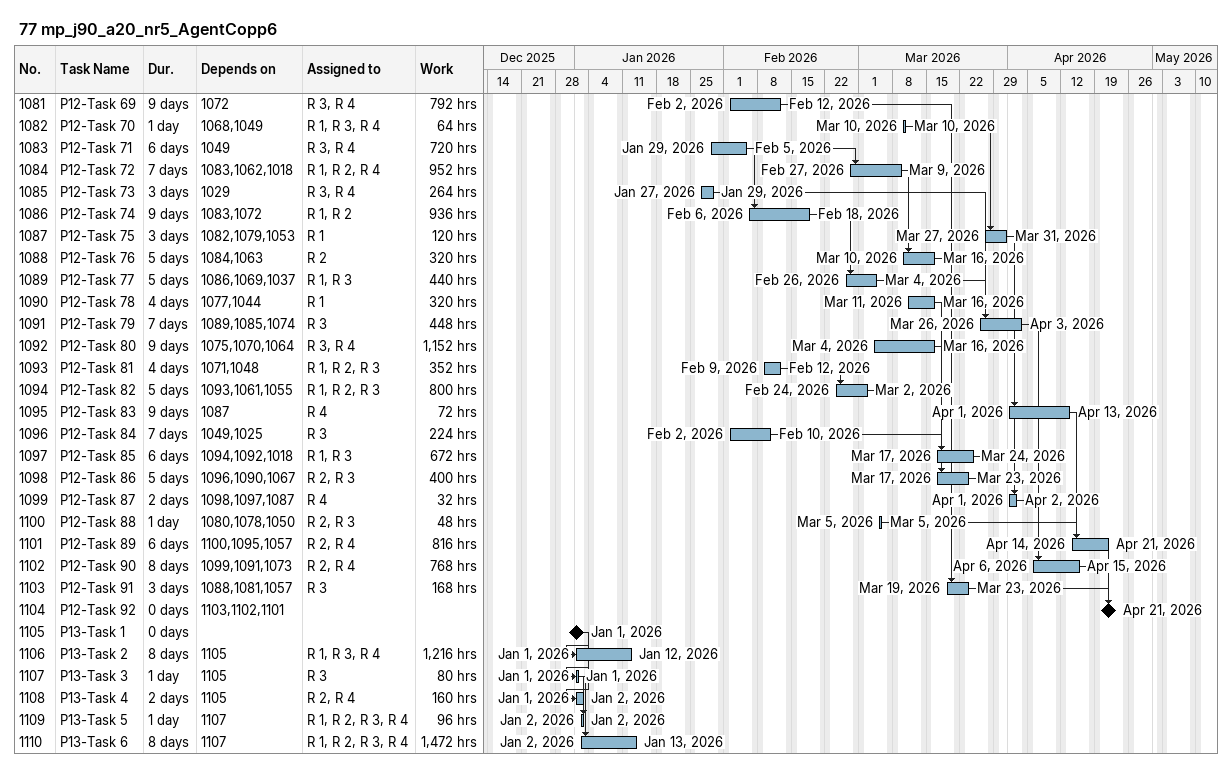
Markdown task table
77 mp_j90_a20_nr5_AgentCopp6

| ID | Task | Duration | Start | Finish | Predecessors | Resources | Work (h) |
|---|---|---|---|---|---|---|---|
| 1081 | P12-Task 69 | 9d | 2026-02-02 | 2026-02-12 | 1072 | R 3, R 4 | 792 |
| 1082 | P12-Task 70 | 1d | 2026-03-10 | 2026-03-10 | 1068, 1049 | R 1, R 3, R 4 | 64 |
| 1083 | P12-Task 71 | 6d | 2026-01-29 | 2026-02-05 | 1049 | R 3, R 4 | 720 |
| 1084 | P12-Task 72 | 7d | 2026-02-27 | 2026-03-09 | 1083, 1062, 1018 | R 1, R 2, R 4 | 952 |
| 1085 | P12-Task 73 | 3d | 2026-01-27 | 2026-01-29 | 1029 | R 3, R 4 | 264 |
| 1086 | P12-Task 74 | 9d | 2026-02-06 | 2026-02-18 | 1083, 1072 | R 1, R 2 | 936 |
| 1087 | P12-Task 75 | 3d | 2026-03-27 | 2026-03-31 | 1082, 1079, 1053 | R 1 | 120 |
| 1088 | P12-Task 76 | 5d | 2026-03-10 | 2026-03-16 | 1084, 1063 | R 2 | 320 |
| 1089 | P12-Task 77 | 5d | 2026-02-26 | 2026-03-04 | 1086, 1069, 1037 | R 1, R 3 | 440 |
| 1090 | P12-Task 78 | 4d | 2026-03-11 | 2026-03-16 | 1077, 1044 | R 1 | 320 |
| 1091 | P12-Task 79 | 7d | 2026-03-26 | 2026-04-03 | 1089, 1085, 1074 | R 3 | 448 |
| 1092 | P12-Task 80 | 9d | 2026-03-04 | 2026-03-16 | 1075, 1070, 1064 | R 3, R 4 | 1152 |
| 1093 | P12-Task 81 | 4d | 2026-02-09 | 2026-02-12 | 1071, 1048 | R 1, R 2, R 3 | 352 |
| 1094 | P12-Task 82 | 5d | 2026-02-24 | 2026-03-02 | 1093, 1061, 1055 | R 1, R 2, R 3 | 800 |
| 1095 | P12-Task 83 | 9d | 2026-04-01 | 2026-04-13 | 1087 | R 4 | 72 |
| 1096 | P12-Task 84 | 7d | 2026-02-02 | 2026-02-10 | 1049, 1025 | R 3 | 224 |
| 1097 | P12-Task 85 | 6d | 2026-03-17 | 2026-03-24 | 1094, 1092, 1018 | R 1, R 3 | 672 |
| 1098 | P12-Task 86 | 5d | 2026-03-17 | 2026-03-23 | 1096, 1090, 1067 | R 2, R 3 | 400 |
| 1099 | P12-Task 87 | 2d | 2026-04-01 | 2026-04-02 | 1098, 1097, 1087 | R 4 | 32 |
| 1100 | P12-Task 88 | 1d | 2026-03-05 | 2026-03-05 | 1080, 1078, 1050 | R 2, R 3 | 48 |
| 1101 | P12-Task 89 | 6d | 2026-04-14 | 2026-04-21 | 1100, 1095, 1057 | R 2, R 4 | 816 |
| 1102 | P12-Task 90 | 8d | 2026-04-06 | 2026-04-15 | 1099, 1091, 1073 | R 2, R 4 | 768 |
| 1103 | P12-Task 91 | 3d | 2026-03-19 | 2026-03-23 | 1088, 1081, 1057 | R 3 | 168 |
| 1104 | P12-Task 92 | 0d | 2026-04-21 | 2026-04-21 | 1103, 1102, 1101 |  |  |
| 1105 | P13-Task 1 | 0d | 2026-01-01 | 2026-01-01 |  |  |  |
| 1106 | P13-Task 2 | 8d | 2026-01-01 | 2026-01-12 | 1105 | R 1, R 3, R 4 | 1216 |
| 1107 | P13-Task 3 | 1d | 2026-01-01 | 2026-01-01 | 1105 | R 3 | 80 |
| 1108 | P13-Task 4 | 2d | 2026-01-01 | 2026-01-02 | 1105 | R 2, R 4 | 160 |
| 1109 | P13-Task 5 | 1d | 2026-01-02 | 2026-01-02 | 1107 | R 1, R 2, R 3, R 4 | 96 |
| 1110 | P13-Task 6 | 8d | 2026-01-02 | 2026-01-13 | 1107 | R 1, R 2, R 3, R 4 | 1472 |
